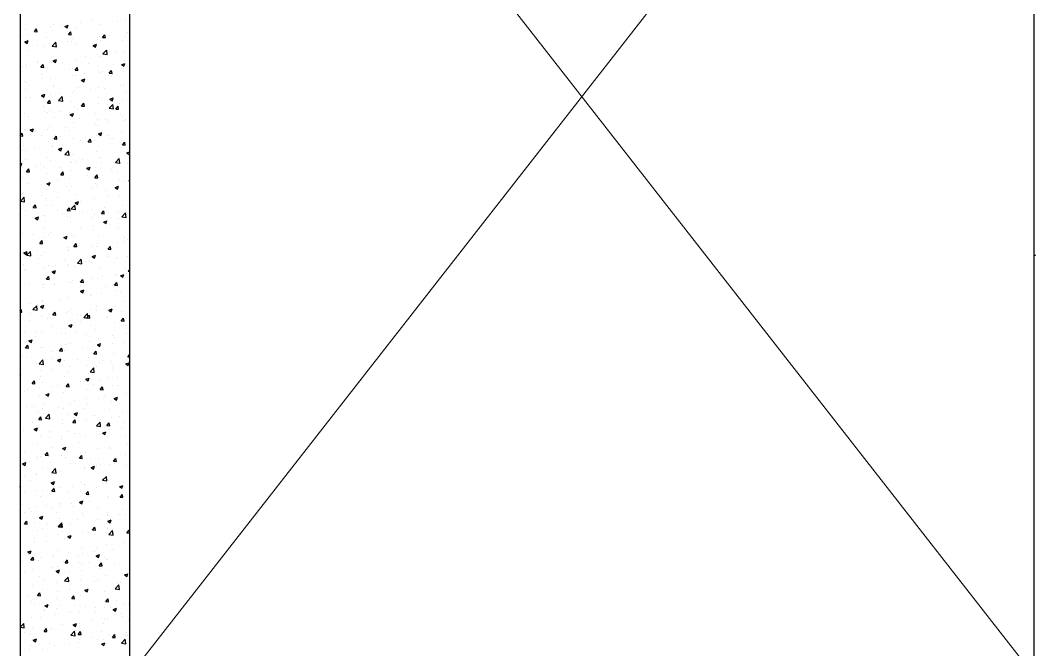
# Model space of a CAD drawing. Header units: millimetres. Extents: x 331487 to 517269, y 198509 to 399936.
# Drawn here: x 393590 to 395720, y 384942 to 386264 of the extents above; entities that cross this region are included whole.
import ezdxf

# ---------------------------------------------------------------- set-up
doc = ezdxf.new("R2010")
doc.units = ezdxf.units.MM
doc.header["$MEASUREMENT"] = 0
doc.layers.add('BEAM', color=1, linetype='Continuous', lineweight=5)
doc.layers.add('COLUMN', color=6, linetype='Continuous')

msp = doc.modelspace()

# ---------------------------------------------------------------- linework, layer by layer
at = {"layer": 'BEAM', "ltscale": 250}
for p, q in [((393820.1, 384889), (395720.1, 387319)), ((393820.1, 387319), (395720.1, 384889))]:
    msp.add_line(p, q, dxfattribs=at)
at = {"layer": 'COLUMN'}
for p, q in [((393590.1, 387549), (393590.1, 384659)), ((393820.1, 384659), (393820.1, 387319)), ((395720.1, 387319), (395720.1, 384659))]:
    msp.add_line(p, q, dxfattribs=at)
at = {"layer": 'COLUMN', "color": 2, "linetype": 'Continuous'}
for p, q in [((393659.3, 386254.4), (393659.3, 386254.4)), ((393678.6, 386254.2), (393678.6, 386254.2)), ((393716.5, 386259.2), (393716.5, 386259.2)), ((393740.2, 386263.8), (393740.2, 386263.8)), ((393759.8, 386255.2), (393759.8, 386255.2)), ((393793.6, 386261.5), (393793.6, 386261.5)), ((393811.7, 386262.7), (393811.7, 386262.7)), ((393590.4, 386242.6), (393590.4, 386242.6)), ((393601, 386244.4), (393601, 386244.4)), ((393606, 386234.3), (393606, 386234.3)), ((393619.7, 386240.7), (393624.5, 386246.5)), ((393619.7, 386240.7), (393625.6, 386240.2)), ((393625.6, 386240.2), (393624.5, 386246.5)), ((393653.5, 386250.9), (393653.5, 386250.9)), ((393657.9, 386241.8), (393657.9, 386241.8)), ((393683.7, 386251.3), (393690.7, 386254)), ((393683.7, 386251.3), (393688.7, 386248)), ((393688.6, 386248), (393690.7, 386254)), ((393691.4, 386234.5), (393696.2, 386240.2)), ((393691.4, 386234.5), (393697.4, 386233.9)), ((393697.4, 386233.9), (393696.2, 386240.2)), ((393709.3, 386248.8), (393709.3, 386248.8)), ((393763.1, 386228.2), (393767.9, 386233.9)), ((393769.1, 386227.7), (393767.9, 386233.9)), ((393814.1, 386239.5), (393814.1, 386239.5)), ((393816.2, 386236.4), (393816.2, 386236.4)), ((393592.5, 386230.9), (393592.5, 386230.9)), ((393599.7, 386219.1), (393606.7, 386221.8)), ((393599.7, 386219.1), (393604.6, 386215.7)), ((393604.6, 386215.7), (393606.7, 386221.8)), ((393645.9, 386228.6), (393645.9, 386228.6)), ((393652.3, 386214.8), (393652.3, 386214.8)), ((393657.2, 386209.9), (393665, 386218)), ((393666.1, 386208.6), (393665, 386218.1)), ((393690.1, 386219.8), (393690.1, 386219.8)), ((393697.5, 386219.4), (393697.5, 386219.4)), ((393699.2, 386226.4), (393699.2, 386226.4)), ((393708.1, 386215.6), (393708.1, 386215.6)), ((393743.4, 386211.1), (393750.4, 386213.8)), ((393748.3, 386207.7), (393750.4, 386213.8)), ((393752.6, 386224.1), (393752.6, 386224.1)), ((393753.3, 386228.1), (393753.3, 386228.1)), ((393755.8, 386229.4), (393755.8, 386229.4)), ((393758.6, 386222), (393758.6, 386222)), ((393763.1, 386228.2), (393769.1, 386227.7)), ((393778.3, 386231.4), (393778.3, 386231.4)), ((393806, 386221.9), (393806, 386221.9)), ((393810.5, 386229.5), (393810.5, 386229.5)), ((393604.8, 386201), (393604.8, 386201)), ((393627.2, 386211.5), (393627.2, 386211.5)), ((393639.2, 386209.4), (393639.2, 386209.4)), ((393656.7, 386208.5), (393656.7, 386208.5)), ((393657.2, 386209.9), (393666.1, 386208.6)), ((393743.4, 386211.1), (393748.3, 386207.7)), ((393752, 386192), (393752, 386192)), ((393763.9, 386193.4), (393771.7, 386201.5)), ((393764, 386193.4), (393772.9, 386192)), ((393772.9, 386192), (393771.8, 386201.5)), ((393789.9, 386196.9), (393789.9, 386196.9)), ((393809.3, 386196.2), (393809.3, 386196.2)), ((393600.9, 386172.1), (393600.9, 386172.1)), ((393626, 386175.4), (393626, 386175.4)), ((393626.4, 386177.5), (393626.4, 386177.5)), ((393633.5, 386165.5), (393638.4, 386171.3)), ((393639.5, 386165), (393638.4, 386171.3)), ((393655.5, 386175.2), (393655.5, 386175.2)), ((393659.3, 386178.8), (393666.3, 386181.5)), ((393659.3, 386178.8), (393664.3, 386175.5)), ((393663.8, 386180.3), (393663.8, 386180.3)), ((393664.3, 386175.5), (393666.3, 386181.5)), ((393679.8, 386175.3), (393679.8, 386175.3)), ((393706.8, 386182.3), (393706.8, 386182.3)), ((393727, 386188.7), (393727, 386188.7)), ((393733.2, 386173), (393733.2, 386173)), ((393751.7, 386169.8), (393751.7, 386169.8)), ((393757.3, 386188.7), (393757.3, 386188.7)), ((393786.5, 386170.8), (393786.5, 386170.8)), ((393803.1, 386170.8), (393810.1, 386173.5)), ((393803.1, 386170.8), (393808, 386167.5)), ((393808, 386167.5), (393810.1, 386173.5)), ((393810, 386179.8), (393810, 386179.8)), ((393594.1, 386166.4), (393594.1, 386166.4)), ((393603.6, 386167.7), (393603.6, 386167.7)), ((393633.5, 386165.5), (393639.5, 386165)), ((393635, 386149.8), (393635, 386149.8)), ((393647.5, 386164.1), (393647.5, 386164.1)), ((393693.4, 386159.8), (393693.4, 386159.8)), ((393700.7, 386149.2), (393700.7, 386149.2)), ((393700.9, 386161.9), (393700.9, 386161.9)), ((393705.3, 386159.2), (393710.1, 386165)), ((393705.3, 386159.2), (393711.2, 386158.7)), ((393705.6, 386149), (393705.6, 386149)), ((393711.2, 386158.7), (393710.1, 386165)), ((393725.7, 386152.5), (393725.7, 386152.5)), ((393754.2, 386159.6), (393754.2, 386159.6)), ((393756.1, 386155.4), (393756.1, 386155.4)), ((393763.6, 386157.5), (393763.6, 386157.5)), ((393775.6, 386147.8), (393775.6, 386147.8)), ((393777, 386153), (393781.8, 386158.7)), ((393777, 386153), (393783, 386152.5)), ((393783, 386152.4), (393781.8, 386158.7)), ((393807.6, 386157.3), (393807.6, 386157.3)), ((393808.1, 386162.9), (393808.1, 386162.9)), ((393599.7, 386135.9), (393599.7, 386135.9)), ((393602.3, 386134.4), (393602.3, 386134.4)), ((393606.5, 386126.7), (393606.5, 386126.7)), ((393637.5, 386140.9), (393637.5, 386140.9)), ((393654.3, 386141.9), (393654.3, 386141.9)), ((393659, 386127.8), (393659, 386127.8)), ((393717.3, 386137.8), (393717.3, 386137.8)), ((393719, 386138.6), (393726, 386141.3)), ((393719, 386138.6), (393724, 386135.2)), ((393724, 386135.2), (393726, 386141.3)), ((393806.9, 386129.6), (393806.9, 386129.6)), ((393600.7, 386117.8), (393600.7, 386117.8)), ((393635, 386106.3), (393642, 386109)), ((393635, 386106.3), (393640, 386103)), ((393640, 386103), (393642, 386109)), ((393653.1, 386108.6), (393653.1, 386108.6)), ((393659.9, 386124.5), (393659.9, 386124.5)), ((393674.4, 386109.8), (393674.4, 386109.8)), ((393699.4, 386113.1), (393699.4, 386113.1)), ((393704.4, 386115.7), (393704.4, 386115.7)), ((393713.3, 386122.2), (393713.3, 386122.2)), ((393737.3, 386118.1), (393737.3, 386118.1)), ((393754.9, 386122.1), (393754.9, 386122.1)), ((393766.6, 386119.9), (393766.6, 386119.9)), ((393800.4, 386126.4), (393800.4, 386126.4)), ((393813.8, 386112.8), (393813.8, 386112.8)), ((393820, 386117.7), (393820, 386117.7)), ((393601.1, 386101.2), (393601.1, 386101.2)), ((393611.2, 386101.5), (393611.2, 386101.5)), ((393647.4, 386090.3), (393652.2, 386096.1)), ((393647.4, 386090.3), (393653.4, 386089.8)), ((393653.4, 386089.8), (393652.2, 386096)), ((393670.5, 386096), (393678.3, 386104.1)), ((393670.5, 386096), (393679.4, 386094.6)), ((393679.4, 386094.6), (393678.3, 386104.1)), ((393697.2, 386092.8), (393697.2, 386092.8)), ((393719.1, 386084), (393724, 386089.8)), ((393719.1, 386084), (393725.1, 386083.5)), ((393725.1, 386083.5), (393724, 386089.8)), ((393753.7, 386088.8), (393753.7, 386088.8)), ((393755.5, 386102.8), (393755.5, 386102.8)), ((393774.1, 386086.9), (393774.1, 386086.9)), ((393777.2, 386079.4), (393785, 386087.5)), ((393778.7, 386098.3), (393785.7, 386101)), ((393778.7, 386098.3), (393783.7, 386094.9)), ((393783.7, 386094.9), (393785.7, 386101)), ((393786.1, 386078), (393785, 386087.5)), ((393799.2, 386090.2), (393799.2, 386090.2)), ((393805.6, 386096.3), (393805.6, 386096.3)), ((393599.9, 386067.9), (393599.9, 386067.9)), ((393638.9, 386082.8), (393638.9, 386082.8)), ((393640.4, 386073.4), (393640.4, 386073.4)), ((393648.1, 386070.3), (393648.1, 386070.3)), ((393651.8, 386075.4), (393651.8, 386075.4)), ((393673.1, 386073.6), (393673.1, 386073.6)), ((393693.8, 386071.1), (393693.8, 386071.1)), ((393694.7, 386066), (393701.7, 386068.7)), ((393694.7, 386066), (393699.7, 386062.7)), ((393699.7, 386062.7), (393701.7, 386068.7)), ((393703.2, 386082.4), (393703.2, 386082.4)), ((393711, 386078.6), (393711, 386078.6)), ((393747.2, 386068.9), (393747.2, 386068.9)), ((393777.2, 386079.4), (393786.1, 386078)), ((393790.9, 386077.8), (393795.7, 386083.5)), ((393790.9, 386077.8), (393796.8, 386077.2)), ((393796.8, 386077.2), (393795.7, 386083.5)), ((393800.6, 386066.6), (393800.6, 386066.6)), ((393804.4, 386063), (393804.4, 386063)), ((393608.1, 386062.2), (393608.1, 386062.2)), ((393650.6, 386042.1), (393650.6, 386042.1)), ((393661.5, 386059.9), (393661.5, 386059.9)), ((393702, 386049.1), (393702, 386049.1)), ((393714.9, 386057.7), (393714.9, 386057.7)), ((393747.8, 386047.5), (393747.8, 386047.5)), ((393751.4, 386043.1), (393751.4, 386043.1)), ((393752.5, 386055.5), (393752.5, 386055.5)), ((393768.3, 386055.4), (393768.3, 386055.4)), ((393772.9, 386050.8), (393772.9, 386050.8)), ((393809.7, 386053.2), (393809.7, 386053.2)), ((393810.7, 386055.8), (393810.7, 386055.8)), ((393590.1, 386022), (393594.4, 386027.1)), ((393590.1, 386021.3), (393595.5, 386020.8)), ((393595.5, 386020.8), (393594.4, 386027.1)), ((393598.7, 386034.6), (393598.7, 386034.6)), ((393610.7, 386033.8), (393617.7, 386036.5)), ((393610.7, 386033.8), (393615.7, 386030.4)), ((393615.7, 386030.4), (393617.7, 386036.5)), ((393620.5, 386022.5), (393620.5, 386022.5)), ((393621.8, 386030.9), (393621.8, 386030.9)), ((393634.7, 386023.1), (393634.7, 386023.1)), ((393646.8, 386034.2), (393646.8, 386034.2)), ((393661.3, 386015.1), (393666.1, 386020.8)), ((393667.3, 386014.6), (393666.1, 386020.8)), ((393673.9, 386020.3), (393673.9, 386020.3)), ((393684.7, 386039.2), (393684.7, 386039.2)), ((393693.1, 386033.1), (393693.1, 386033.1)), ((393751.3, 386022.2), (393751.3, 386022.2)), ((393754.4, 386025.8), (393761.4, 386028.5)), ((393754.4, 386025.8), (393759.4, 386022.4)), ((393759.4, 386022.4), (393761.4, 386028.5)), ((393775.3, 386021.2), (393775.3, 386021.2)), ((393803.2, 386029.7), (393803.2, 386029.7)), ((393597.5, 386001.3), (393597.5, 386001.3)), ((393649.4, 386008.8), (393649.4, 386008.8)), ((393658.4, 385999.7), (393658.4, 385999.7)), ((393658.7, 386001.2), (393658.7, 386001.2)), ((393661.3, 386015.1), (393667.3, 386014.6)), ((393700.8, 386015.8), (393700.8, 386015.8)), ((393717, 386011.2), (393717, 386011.2)), ((393721.5, 386008), (393721.5, 386008)), ((393727.3, 386018), (393727.3, 386018)), ((393733, 386008.8), (393737.8, 386014.6)), ((393733, 386008.8), (393739, 386008.3)), ((393739, 386008.3), (393737.8, 386014.6)), ((393746.6, 386011.3), (393746.6, 386011.3)), ((393780.7, 386015.8), (393780.7, 386015.8)), ((393784.4, 386016.3), (393784.4, 386016.3)), ((393804.7, 386002.5), (393809.6, 386008.3)), ((393804.7, 386002.5), (393810.7, 386002)), ((393810.7, 386002), (393809.6, 386008.3)), ((393595.5, 385991.5), (393595.5, 385991.5)), ((393600.4, 385991.2), (393600.4, 385991.2)), ((393620.5, 385994.7), (393620.5, 385994.7)), ((393670.4, 385993.5), (393677.4, 385996.2)), ((393670.4, 385993.5), (393675.3, 385990.2)), ((393675.3, 385990.2), (393677.4, 385996.2)), ((393683.7, 385982), (393691.5, 385990.1)), ((393683.8, 385982), (393692.6, 385980.6)), ((393692.6, 385980.6), (393691.5, 385990.1)), ((393699.5, 385982.5), (393699.5, 385982.5)), ((393750.1, 385988.9), (393750.1, 385988.9)), ((393802, 385996.4), (393802, 385996.4)), ((393813.5, 385986.2), (393813.5, 385986.2)), ((393814.1, 385985.5), (393820.1, 385987.8)), ((393814.1, 385985.5), (393819.1, 385982.2)), ((393819.1, 385982.2), (393820.1, 385985.4)), ((393590.1, 385962.7), (393593.4, 385964)), ((393590.1, 385958.7), (393591.3, 385957.9)), ((393591.3, 385957.9), (393593.3, 385964)), ((393596.3, 385968), (393596.3, 385968)), ((393601, 385971.4), (393601, 385971.4)), ((393622.1, 385958), (393622.1, 385958)), ((393632.1, 385960.3), (393632.1, 385960.3)), ((393638.6, 385956.2), (393638.6, 385956.2)), ((393648.2, 385975.5), (393648.2, 385975.5)), ((393654.4, 385969.2), (393654.4, 385969.2)), ((393695.2, 385968.6), (393695.2, 385968.6)), ((393696.9, 385966.2), (393696.9, 385966.2)), ((393707.8, 385966.9), (393707.8, 385966.9)), ((393720.2, 385971.9), (393720.2, 385971.9)), ((393755.2, 385976.2), (393755.2, 385976.2)), ((393758.1, 385976.9), (393758.1, 385976.9)), ((393761.2, 385964.7), (393761.2, 385964.7)), ((393790.5, 385965.4), (393798.3, 385973.6)), ((393790.5, 385965.5), (393799.4, 385964.1)), ((393799.4, 385964.1), (393798.3, 385973.6)), ((393800.8, 385963.1), (393800.8, 385963.1)), ((393814.6, 385962.4), (393814.6, 385962.4)), ((393594.2, 385955.3), (393594.2, 385955.3)), ((393595, 385934.7), (393595, 385934.7)), ((393603.4, 385946.1), (393608.3, 385951.9)), ((393603.4, 385946.1), (393609.4, 385945.6)), ((393609.4, 385945.6), (393608.3, 385951.9)), ((393647, 385942.2), (393647, 385942.2)), ((393675.2, 385939.9), (393680, 385945.6)), ((393675.2, 385939.9), (393681.1, 385939.3)), ((393675.5, 385955.7), (393675.5, 385955.7)), ((393681.1, 385939.3), (393680, 385945.6)), ((393698.3, 385949.2), (393698.3, 385949.2)), ((393728.9, 385953.5), (393728.9, 385953.5)), ((393730.1, 385953.3), (393737.1, 385956)), ((393730.1, 385953.3), (393735, 385949.9)), ((393731.8, 385937.4), (393731.8, 385937.4)), ((393735, 385949.9), (393737.1, 385956)), ((393746.9, 385933.6), (393751.7, 385939.3)), ((393748.8, 385955.6), (393748.8, 385955.6)), ((393752.9, 385933.1), (393751.7, 385939.3)), ((393782.3, 385951.2), (393782.3, 385951.2)), ((393795, 385945.8), (393795, 385945.8)), ((393820, 385949.1), (393820, 385949.1)), ((393605.8, 385920.9), (393605.8, 385920.9)), ((393634.5, 385918.3), (393634.5, 385918.3)), ((393646, 385921), (393653, 385923.7)), ((393646, 385921), (393651, 385917.7)), ((393651, 385917.7), (393653, 385923.7)), ((393668.9, 385929.2), (393668.9, 385929.2)), ((393687.9, 385916.1), (393687.9, 385916.1)), ((393693.9, 385932.5), (393693.9, 385932.5)), ((393697.1, 385916), (393697.1, 385916)), ((393741.3, 385913.8), (393741.3, 385913.8)), ((393746.9, 385933.6), (393752.9, 385933.1)), ((393747.6, 385922.4), (393747.6, 385922.4)), ((393751.1, 385916.5), (393751.1, 385916.5)), ((393789.8, 385913), (393796.8, 385915.7)), ((393794.7, 385909.7), (393796.8, 385915.7)), ((393799.6, 385929.9), (393799.6, 385929.9)), ((393809.4, 385926.5), (393809.4, 385926.5)), ((393818.6, 385927.3), (393820.1, 385929.1)), ((393818.6, 385927.3), (393820.1, 385927.2)), ((393590.3, 385884.6), (393598.1, 385892.7)), ((393593.8, 385901.4), (393593.8, 385901.4)), ((393599.2, 385883.2), (393598.1, 385892.7)), ((393634.4, 385896.5), (393634.4, 385896.5)), ((393645.8, 385908.9), (393645.8, 385908.9)), ((393667.6, 385893), (393667.6, 385893)), ((393692.8, 385906.5), (393692.8, 385906.5)), ((393705.5, 385898), (393705.5, 385898)), ((393768.7, 385906.3), (393768.7, 385906.3)), ((393775, 385894.6), (393775, 385894.6)), ((393789.8, 385913), (393794.7, 385909.7)), ((393793.7, 385909.6), (393793.7, 385909.6)), ((393794.7, 385911.6), (393794.7, 385911.6)), ((393798.3, 385896.6), (393798.3, 385896.6)), ((393590.3, 385884.6), (393599.2, 385883.2)), ((393617.3, 385870.9), (393622.1, 385876.7)), ((393617.3, 385870.9), (393623.3, 385870.4)), ((393623.3, 385870.4), (393622.1, 385876.7)), ((393642.6, 385889.7), (393642.6, 385889.7)), ((393644.6, 385875.6), (393644.6, 385875.6)), ((393658.4, 385874.5), (393658.4, 385874.5)), ((393695.9, 385882.7), (393695.9, 385882.7)), ((393697, 385868), (393704.8, 385876.1)), ((393705.9, 385866.7), (393704.8, 385876.2)), ((393705.7, 385880.8), (393712.7, 385883.4)), ((393705.7, 385880.8), (393710.7, 385877.4)), ((393710.7, 385877.4), (393712.7, 385883.4)), ((393716.7, 385884.6), (393716.7, 385884.6)), ((393746.4, 385889.1), (393746.4, 385889.1)), ((393805.3, 385875.2), (393805.3, 385875.2)), ((393592.6, 385868.1), (393592.6, 385868.1)), ((393600.1, 385864.5), (393600.1, 385864.5)), ((393615.1, 385867.2), (393615.1, 385867.2)), ((393616.3, 385850.3), (393616.3, 385850.3)), ((393621.7, 385848.5), (393628.7, 385851.2)), ((393626.7, 385845.1), (393628.7, 385851.2)), ((393636.1, 385853.8), (393636.1, 385853.8)), ((393641.3, 385853.6), (393641.3, 385853.6)), ((393668.4, 385865), (393668.4, 385865)), ((393679.2, 385858.6), (393679.2, 385858.6)), ((393689, 385864.6), (393693.9, 385870.4)), ((393689, 385864.6), (393695, 385864.1)), ((393689.5, 385851.6), (393689.5, 385851.6)), ((393695, 385864.1), (393693.9, 385870.4)), ((393697, 385868), (393705.9, 385866.7)), ((393721.8, 385862.7), (393721.8, 385862.7)), ((393742.4, 385866.9), (393742.4, 385866.9)), ((393745.2, 385855.8), (393745.2, 385855.8)), ((393754.9, 385849.6), (393754.9, 385849.6)), ((393760.8, 385858.4), (393765.6, 385864.1)), ((393760.8, 385858.4), (393766.7, 385857.9)), ((393766.7, 385857.8), (393765.6, 385864.1)), ((393767.4, 385870.2), (393767.4, 385870.2)), ((393775.2, 385860.5), (393775.2, 385860.5)), ((393797.1, 385863.3), (393797.1, 385863.3)), ((393803.7, 385851.5), (393811.5, 385859.6)), ((393803.7, 385851.5), (393812.6, 385850.1)), ((393812.6, 385850.1), (393811.5, 385859.6)), ((393813.2, 385859.6), (393813.2, 385859.6)), ((393591.4, 385834.8), (393591.4, 385834.8)), ((393621.7, 385848.5), (393626.7, 385845.1)), ((393638.3, 385829.5), (393638.3, 385829.5)), ((393643.3, 385842.3), (393643.3, 385842.3)), ((393694.7, 385849.4), (393694.7, 385849.4)), ((393696.6, 385839.5), (393696.6, 385839.5)), ((393741.1, 385830.7), (393741.1, 385830.7)), ((393742.9, 385849.3), (393742.9, 385849.3)), ((393765.4, 385840.5), (393772.4, 385843.2)), ((393765.4, 385840.5), (393770.4, 385837.1)), ((393770.4, 385837.1), (393772.4, 385843.2)), ((393779, 385835.7), (393779, 385835.7)), ((393795.9, 385830), (393795.9, 385830)), ((393796.3, 385847), (393796.3, 385847)), ((393595.2, 385816.4), (393595.2, 385816.4)), ((393615, 385814.1), (393615, 385814.1)), ((393642.1, 385809), (393642.1, 385809)), ((393648.5, 385814.2), (393648.5, 385814.2)), ((393652.9, 385819.1), (393652.9, 385819.1)), ((393681.4, 385808.2), (393688.4, 385810.9)), ((393681.4, 385808.2), (393686.4, 385804.9)), ((393686.4, 385804.9), (393688.4, 385810.9)), ((393693.5, 385816.1), (393693.5, 385816.1)), ((393701.9, 385811.9), (393701.9, 385811.9)), ((393716, 385827.4), (393716, 385827.4)), ((393744, 385822.5), (393744, 385822.5)), ((393755.3, 385809.6), (393755.3, 385809.6)), ((393808.7, 385807.4), (393808.7, 385807.4)), ((393590.2, 385801.5), (393590.2, 385801.5)), ((393631.2, 385795.7), (393636, 385801.4)), ((393631.2, 385795.7), (393637.2, 385795.2)), ((393637.2, 385795.2), (393636, 385801.4)), ((393689.7, 385788), (393689.7, 385788)), ((393702.9, 385789.4), (393707.7, 385795.2)), ((393702.9, 385789.4), (393708.9, 385788.9)), ((393708.9, 385788.9), (393707.7, 385795.2)), ((393714.8, 385791.3), (393714.8, 385791.3)), ((393742.8, 385789.2), (393742.8, 385789.2)), ((393750.8, 385789.9), (393750.8, 385789.9)), ((393752.6, 385796.3), (393752.6, 385796.3)), ((393774.6, 385783.2), (393779.5, 385788.9)), ((393780.6, 385782.6), (393779.5, 385788.9)), ((393794.7, 385796.7), (393794.7, 385796.7)), ((393809.1, 385799.9), (393809.1, 385799.9)), ((393815.8, 385804.6), (393815.8, 385804.6)), ((393597.4, 385776), (393604.4, 385778.7)), ((393597.4, 385776), (393602.4, 385772.6)), ((393602.3, 385772.6), (393604.4, 385778.7)), ((393603.5, 385770.6), (393611.3, 385778.7)), ((393603.5, 385770.6), (393612.4, 385769.3)), ((393612.4, 385769.3), (393611.3, 385778.7)), ((393626.6, 385779.7), (393626.6, 385779.7)), ((393634.2, 385769.9), (393634.2, 385769.9)), ((393640.9, 385775.8), (393640.9, 385775.8)), ((393692.2, 385782.8), (393692.2, 385782.8)), ((393692.5, 385779.9), (393692.5, 385779.9)), ((393741.1, 385768), (393748.1, 385770.7)), ((393741.1, 385768), (393746.1, 385764.6)), ((393746.1, 385764.6), (393748.1, 385770.7)), ((393774.6, 385783.2), (393780.6, 385782.6)), ((393774.7, 385767.9), (393774.7, 385767.9)), ((393789.5, 385765.2), (393789.5, 385765.2)), ((393814.5, 385768.4), (393814.5, 385768.4)), ((395720.1, 385769.6), (395724.7, 385771.3)), ((393596.8, 385751.9), (393596.8, 385751.9)), ((393629.1, 385763.1), (393629.1, 385763.1)), ((393650.1, 385749.6), (393650.1, 385749.6)), ((393658.1, 385747.9), (393658.1, 385747.9)), ((393663.4, 385748.6), (393663.4, 385748.6)), ((393682.4, 385760.8), (393682.4, 385760.8)), ((393688.5, 385751.9), (393688.5, 385751.9)), ((393691, 385749.5), (393691, 385749.5)), ((393703.5, 385747.4), (393703.5, 385747.4)), ((393710.3, 385754.1), (393718, 385762.2)), ((393710.3, 385754.1), (393719.2, 385752.7)), ((393716.4, 385757.9), (393716.4, 385757.9)), ((393719.2, 385752.7), (393718.1, 385762.2)), ((393726.3, 385756.8), (393726.3, 385756.8)), ((393735.8, 385758.5), (393735.8, 385758.5)), ((393741.5, 385755.9), (393741.5, 385755.9)), ((393756.9, 385745.1), (393756.9, 385745.1)), ((393789.2, 385756.3), (393789.2, 385756.3)), ((393793.5, 385763.4), (393793.5, 385763.4)), ((393599.8, 385737.9), (393599.8, 385737.9)), ((393600.3, 385740.2), (393600.3, 385740.2)), ((393639.7, 385742.5), (393639.7, 385742.5)), ((393645.1, 385720.5), (393649.9, 385726.2)), ((393651, 385720), (393649.9, 385726.2)), ((393657.1, 385735.7), (393664.1, 385738.4)), ((393657.1, 385735.7), (393662, 385732.4)), ((393662, 385732.4), (393664.1, 385738.4)), ((393740.3, 385722.6), (393740.3, 385722.6)), ((393754.6, 385722.9), (393754.6, 385722.9)), ((393763.2, 385725.7), (393763.2, 385725.7)), ((393788.2, 385729), (393788.2, 385729)), ((393792.3, 385730.1), (393792.3, 385730.1)), ((393800.8, 385727.7), (393807.8, 385730.4)), ((393800.8, 385727.7), (393805.8, 385724.4)), ((393805.8, 385724.4), (393807.8, 385730.4)), ((393810.3, 385742.9), (393810.3, 385742.9)), ((393812.9, 385732.9), (393812.9, 385732.9)), ((393817, 385737.5), (393820.1, 385740.8)), ((393817, 385737.5), (393820.1, 385737)), ((393609.2, 385712.2), (393609.2, 385712.2)), ((393637.1, 385709.1), (393637.1, 385709.1)), ((393638, 385702.9), (393638, 385702.9)), ((393638.5, 385709.2), (393638.5, 385709.2)), ((393645.1, 385720.5), (393651, 385720)), ((393662.2, 385712.4), (393662.2, 385712.4)), ((393662.6, 385710), (393662.6, 385710)), ((393689.8, 385716.2), (393689.8, 385716.2)), ((393696.3, 385712.9), (393696.3, 385712.9)), ((393700, 385717.4), (393700, 385717.4)), ((393715.9, 385707.7), (393715.9, 385707.7)), ((393716.8, 385714.2), (393721.6, 385720)), ((393716.8, 385714.2), (393722.8, 385713.7)), ((393722.8, 385713.7), (393721.6, 385719.9)), ((393769.3, 385705.5), (393769.3, 385705.5)), ((393788.5, 385707.9), (393793.3, 385713.7)), ((393788.5, 385707.9), (393794.5, 385707.4)), ((393794.5, 385707.4), (393793.3, 385713.7)), ((393688.6, 385682.9), (393688.6, 385682.9)), ((393716.8, 385695.5), (393723.8, 385698.2)), ((393716.8, 385695.5), (393721.7, 385692.1)), ((393721.7, 385692.1), (393723.8, 385698.2)), ((393736.9, 385686.3), (393736.9, 385686.3)), ((393739.1, 385689.3), (393739.1, 385689.3)), ((393761.9, 385689.6), (393761.9, 385689.6)), ((393791, 385696.8), (393791, 385696.8)), ((393799.8, 385694.6), (393799.8, 385694.6)), ((393610.8, 385669.7), (393610.8, 385669.7)), ((393616.8, 385656.7), (393624.6, 385664.8)), ((393625.7, 385655.3), (393624.6, 385664.8)), ((393632.7, 385663.2), (393639.7, 385665.9)), ((393632.7, 385663.2), (393637.7, 385659.9)), ((393635.9, 385673), (393635.9, 385673)), ((393637.3, 385675.9), (393637.3, 385675.9)), ((393637.7, 385659.9), (393639.7, 385665.9)), ((393643.1, 385658.9), (393643.1, 385658.9)), ((393673.7, 385678), (393673.7, 385678)), ((393750.5, 385663.3), (393750.5, 385663.3)), ((393776.4, 385655.2), (393783.5, 385657.9)), ((393781.4, 385651.8), (393783.4, 385657.9)), ((393789.8, 385663.5), (393789.8, 385663.5)), ((393808.8, 385673.3), (393808.8, 385673.3)), ((393590.1, 385655), (393592, 385657.3)), ((393590.1, 385651.3), (393593.2, 385651)), ((393593.2, 385651), (393592, 385657.3)), ((393610.8, 385647.7), (393610.8, 385647.7)), ((393616.8, 385656.7), (393625.7, 385655.3)), ((393633.9, 385643.2), (393633.9, 385643.2)), ((393636, 385642.6), (393636, 385642.6)), ((393647.4, 385638.5), (393647.4, 385638.5)), ((393658.9, 385645.3), (393663.8, 385651)), ((393658.9, 385645.3), (393664.9, 385644.7)), ((393664.9, 385644.7), (393663.8, 385651)), ((393664.2, 385645.4), (393664.2, 385645.4)), ((393687.4, 385649.6), (393687.4, 385649.6)), ((393692.2, 385653.2), (393692.2, 385653.2)), ((393696.5, 385656.6), (393696.5, 385656.6)), ((393710.6, 385646.8), (393710.6, 385646.8)), ((393717.5, 385643.2), (393717.5, 385643.2)), ((393723.5, 385640.1), (393731.3, 385648.2)), ((393723.5, 385640.1), (393732.4, 385638.7)), ((393730.7, 385639), (393735.5, 385644.7)), ((393730.7, 385639), (393736.6, 385638.5)), ((393732.4, 385638.7), (393731.3, 385648.2)), ((393736.6, 385638.5), (393735.5, 385644.7)), ((393735.6, 385650.1), (393735.6, 385650.1)), ((393737.9, 385656), (393737.9, 385656)), ((393749.8, 385654.4), (393749.8, 385654.4)), ((393770.9, 385640.9), (393770.9, 385640.9)), ((393773.5, 385655.1), (393773.5, 385655.1)), ((393774.5, 385641.3), (393774.5, 385641.3)), ((393776.4, 385655.2), (393781.4, 385651.8)), ((393802.4, 385632.7), (393807.2, 385638.5)), ((393803.2, 385652.1), (393803.2, 385652.1)), ((393808.4, 385632.2), (393807.2, 385638.5)), ((393609.5, 385633.5), (393609.5, 385633.5)), ((393657.8, 385621.3), (393657.8, 385621.3)), ((393686.2, 385616.3), (393686.2, 385616.3)), ((393692.4, 385623), (393699.4, 385625.6)), ((393692.4, 385623), (393697.4, 385619.6)), ((393697.4, 385619.6), (393699.4, 385625.6)), ((393716.1, 385631.3), (393716.1, 385631.3)), ((393736.7, 385622.8), (393736.7, 385622.8)), ((393747.2, 385615.7), (393747.2, 385615.7)), ((393788.6, 385630.2), (393788.6, 385630.2)), ((393802.4, 385632.7), (393808.4, 385632.2)), ((393810.3, 385624), (393810.3, 385624)), ((393599.5, 385611.3), (393599.5, 385611.3)), ((393621.1, 385599.1), (393621.1, 385599.1)), ((393623.2, 385608), (393623.2, 385608)), ((393634.8, 385609.3), (393634.8, 385609.3)), ((393676.6, 385605.8), (393676.6, 385605.8)), ((393684.3, 385607.4), (393684.3, 385607.4)), ((393709.3, 385610.7), (393709.3, 385610.7)), ((393729.9, 385603.5), (393729.9, 385603.5)), ((393754.3, 385596.3), (393754.3, 385596.3)), ((393783.3, 385601.3), (393783.3, 385601.3)), ((393787.4, 385597), (393787.4, 385597)), ((393812.6, 385606.3), (393812.6, 385606.3)), ((393601.1, 385576.3), (393605.9, 385582.1)), ((393601.1, 385576.3), (393607.1, 385575.8)), ((393607.1, 385575.8), (393605.9, 385582.1)), ((393608.4, 385590.7), (393615.4, 385593.4)), ((393608.4, 385590.7), (393613.4, 385587.3)), ((393613.4, 385587.3), (393615.4, 385593.4)), ((393633.6, 385576), (393633.6, 385576)), ((393637.7, 385576.3), (393637.7, 385576.3)), ((393672.8, 385570), (393677.6, 385575.8)), ((393678.8, 385569.5), (393677.6, 385575.8)), ((393685, 385583.1), (393685, 385583.1)), ((393696, 385586.3), (393696, 385586.3)), ((393720.9, 385576.2), (393720.9, 385576.2)), ((393735.5, 385589.5), (393735.5, 385589.5)), ((393752.1, 385582.7), (393759.1, 385585.4)), ((393752.1, 385582.7), (393757.1, 385579.3)), ((393757.1, 385579.3), (393759.1, 385585.4)), ((393784, 385584.5), (393784, 385584.5)), ((393809.1, 385587.8), (393809.1, 385587.8)), ((393594.8, 385559.6), (393594.8, 385559.6)), ((393603.7, 385556.9), (393603.7, 385556.9)), ((393657.1, 385554.7), (393657.1, 385554.7)), ((393658, 385567.9), (393658, 385567.9)), ((393668.1, 385550.4), (393675.1, 385553.1)), ((393672.8, 385570), (393678.8, 385569.5)), ((393673.1, 385547.1), (393675.1, 385553.1)), ((393683, 385571.2), (393683, 385571.2)), ((393710.5, 385552.4), (393710.5, 385552.4)), ((393734.2, 385556.2), (393734.2, 385556.2)), ((393744.5, 385563.8), (393749.4, 385569.5)), ((393744.5, 385563.8), (393750.5, 385563.2)), ((393750.5, 385563.2), (393749.4, 385569.5)), ((393786.2, 385563.7), (393786.2, 385563.7)), ((393816.3, 385557.5), (393820.1, 385562.1)), ((393816.3, 385557.5), (393820.1, 385557.2)), ((393624.8, 385543.5), (393624.8, 385543.5)), ((393630, 385542.7), (393637.8, 385550.8)), ((393630.1, 385542.7), (393639, 385541.3)), ((393632.4, 385542.7), (393632.4, 385542.7)), ((393639, 385541.3), (393637.9, 385550.8)), ((393656.7, 385531.8), (393656.7, 385531.8)), ((393668.1, 385550.4), (393673.1, 385547.1)), ((393678.2, 385541.3), (393678.2, 385541.3)), ((393683.7, 385549.8), (393683.7, 385549.8)), ((393694.6, 385536.8), (393694.6, 385536.8)), ((393731.6, 385539), (393731.6, 385539)), ((393736.8, 385526.1), (393744.6, 385534.3)), ((393745.7, 385524.8), (393744.6, 385534.3)), ((393750.2, 385536.6), (393750.2, 385536.6)), ((393757.7, 385545.1), (393757.7, 385545.1)), ((393763.9, 385550.2), (393763.9, 385550.2)), ((393782.8, 385548.4), (393782.8, 385548.4)), ((393784.9, 385536.7), (393784.9, 385536.7)), ((393785, 385530.4), (393785, 385530.4)), ((393808.5, 385546.6), (393808.5, 385546.6)), ((393811.8, 385542.4), (393818.8, 385545.1)), ((393811.8, 385542.4), (393816.8, 385539.1)), ((393816.8, 385539.1), (393818.8, 385545.1)), ((393817.2, 385547.9), (393817.2, 385547.9)), ((393590.1, 385520.5), (393591.1, 385520.9)), ((393590.1, 385518.1), (393591.1, 385520.9)), ((393631.2, 385509.4), (393631.2, 385509.4)), ((393631.7, 385528.5), (393631.7, 385528.5)), ((393633.6, 385516.6), (393633.6, 385516.6)), ((393682.5, 385516.5), (393682.5, 385516.5)), ((393691.9, 385526.6), (393691.9, 385526.6)), ((393727.8, 385510.2), (393734.8, 385512.9)), ((393727.8, 385510.2), (393732.8, 385506.8)), ((393732.8, 385506.8), (393734.8, 385512.9)), ((393733, 385522.9), (393733, 385522.9)), ((393736.8, 385526.2), (393745.7, 385524.8)), ((393756.4, 385509), (393756.4, 385509)), ((393774.2, 385514.7), (393774.2, 385514.7)), ((393794.3, 385513.9), (393794.3, 385513.9)), ((393605.3, 385489.1), (393605.3, 385489.1)), ((393615, 385501.1), (393619.8, 385506.8)), ((393615, 385501.1), (393620.9, 385500.6)), ((393620.9, 385500.6), (393619.8, 385506.8)), ((393630.4, 385492.4), (393630.4, 385492.4)), ((393637.2, 385503.9), (393637.2, 385503.9)), ((393657.5, 385494.7), (393657.5, 385494.7)), ((393668.3, 385497.3), (393668.3, 385497.3)), ((393686.7, 385494.8), (393691.5, 385500.6)), ((393686.7, 385494.8), (393692.7, 385494.3)), ((393690.6, 385501.6), (393690.6, 385501.6)), ((393692.7, 385494.3), (393691.5, 385500.6)), ((393715.8, 385504.7), (393715.8, 385504.7)), ((393731.4, 385505.7), (393731.4, 385505.7)), ((393731.8, 385489.6), (393731.8, 385489.6)), ((393744, 385499.3), (393744, 385499.3)), ((393758.4, 385488.6), (393763.2, 385494.3)), ((393758.4, 385488.6), (393764.4, 385488)), ((393764.4, 385488), (393763.2, 385494.3)), ((393783.8, 385497.1), (393783.8, 385497.1)), ((393797.3, 385497.1), (393797.3, 385497.1)), ((393599.2, 385484.6), (393599.2, 385484.6)), ((393630, 385476.2), (393630, 385476.2)), ((393643.8, 385477.9), (393650.8, 385480.6)), ((393643.8, 385477.9), (393648.7, 385474.6)), ((393648.7, 385474.6), (393650.8, 385480.6)), ((393681.3, 385483.2), (393681.3, 385483.2)), ((393705.1, 385466.2), (393705.1, 385466.2)), ((393730.1, 385469.5), (393730.1, 385469.5)), ((393754, 385469.7), (393754, 385469.7)), ((393768, 385474.5), (393768, 385474.5)), ((393787.5, 385469.9), (393794.5, 385472.6)), ((393787.5, 385469.9), (393792.5, 385466.6)), ((393792.4, 385466.6), (393794.5, 385472.6)), ((393812.4, 385479.7), (393812.4, 385479.7)), ((393604.1, 385452.9), (393604.1, 385452.9)), ((393617.7, 385452.8), (393617.7, 385452.8)), ((393637.4, 385449.6), (393637.4, 385449.6)), ((393641.9, 385457.9), (393641.9, 385457.9)), ((393671.1, 385450.5), (393671.1, 385450.5)), ((393680.1, 385449.9), (393680.1, 385449.9)), ((393695.7, 385459.7), (393695.7, 385459.7)), ((393724.5, 385448.2), (393724.5, 385448.2)), ((393730.6, 385456.3), (393730.6, 385456.3)), ((393777.9, 385446), (393777.9, 385446)), ((393782.5, 385463.8), (393782.5, 385463.8)), ((393628.7, 385442.9), (393628.7, 385442.9)), ((393628.8, 385425.9), (393633.7, 385431.6)), ((393628.8, 385425.9), (393634.8, 385425.4)), ((393634.8, 385425.4), (393633.7, 385431.6)), ((393638.8, 385439.3), (393638.8, 385439.3)), ((393643.3, 385428.7), (393651.1, 385436.8)), ((393643.3, 385428.7), (393652.2, 385427.4)), ((393652.2, 385427.4), (393651.1, 385436.9)), ((393678.8, 385426.8), (393678.8, 385426.8)), ((393692.2, 385437.1), (393692.2, 385437.1)), ((393700.6, 385419.6), (393705.4, 385425.4)), ((393703.5, 385437.7), (393710.5, 385440.3)), ((393703.5, 385437.7), (393708.4, 385434.3)), ((393703.8, 385430.1), (393703.8, 385430.1)), ((393706.5, 385419.1), (393705.4, 385425.3)), ((393708.4, 385434.3), (393710.5, 385440.3)), ((393741.7, 385435.1), (393741.7, 385435.1)), ((393745.6, 385434.8), (393745.6, 385434.8)), ((393781.3, 385430.5), (393781.3, 385430.5)), ((393799, 385432.6), (393799, 385432.6)), ((393804.9, 385443.4), (393804.9, 385443.4)), ((393615.6, 385418.5), (393615.6, 385418.5)), ((393619.4, 385405.4), (393626.4, 385408.1)), ((393619.4, 385405.4), (393624.4, 385402.1)), ((393624.4, 385402), (393626.4, 385408.1)), ((393627.5, 385409.6), (393627.5, 385409.6)), ((393678.9, 385416.6), (393678.9, 385416.6)), ((393700.6, 385419.6), (393706.5, 385419.1)), ((393729.4, 385423), (393729.4, 385423)), ((393749.9, 385410), (393749.9, 385410)), ((393750, 385412.2), (393757.8, 385420.3)), ((393750, 385412.2), (393758.9, 385410.8)), ((393758.9, 385410.8), (393757.8, 385420.3)), ((393772.3, 385413.3), (393777.1, 385419.1)), ((393772.3, 385413.3), (393778.3, 385412.8)), ((393778.3, 385412.8), (393777.1, 385419.1)), ((393778.6, 385403.9), (393778.6, 385403.9)), ((393803.6, 385407.2), (393803.6, 385407.2)), ((393808.2, 385420), (393808.2, 385420)), ((393597.8, 385401.9), (393597.8, 385401.9)), ((393633.3, 385390), (393633.3, 385390)), ((393651.2, 385399.7), (393651.2, 385399.7)), ((393652.5, 385387.3), (393652.5, 385387.3)), ((393677.5, 385390.6), (393677.5, 385390.6)), ((393677.7, 385383.3), (393677.7, 385383.3)), ((393691.6, 385400), (393691.6, 385400)), ((393704.6, 385397.4), (393704.6, 385397.4)), ((393715.4, 385395.6), (393715.4, 385395.6)), ((393728.2, 385389.7), (393728.2, 385389.7)), ((393758, 385395.2), (393758, 385395.2)), ((393763.1, 385397.4), (393770.1, 385400.1)), ((393763.1, 385397.4), (393768.1, 385394)), ((393768.1, 385394), (393770.1, 385400.1)), ((393773.9, 385388), (393773.9, 385388)), ((393780.1, 385397.2), (393780.1, 385397.2)), ((393811.4, 385392.9), (393811.4, 385392.9)), ((393626.3, 385376.3), (393626.3, 385376.3)), ((393657.2, 385368), (393657.2, 385368)), ((393679.1, 385365.1), (393686.1, 385367.8)), ((393679.1, 385365.1), (393684.1, 385361.8)), ((393684.1, 385361.8), (393686.1, 385367.8)), ((393715.5, 385378), (393715.5, 385378)), ((393752.2, 385364.5), (393752.2, 385364.5)), ((393777.3, 385367.8), (393777.3, 385367.8)), ((393778.9, 385363.9), (393778.9, 385363.9)), ((393815.2, 385372.8), (393815.2, 385372.8)), ((393598.9, 385358), (393598.9, 385358)), ((393625.1, 385343), (393625.1, 385343)), ((393626.2, 385347.9), (393626.2, 385347.9)), ((393631.7, 385348.6), (393631.7, 385348.6)), ((393642.7, 385350.7), (393647.5, 385356.4)), ((393642.7, 385350.7), (393648.7, 385350.1)), ((393648.7, 385350.1), (393647.5, 385356.4)), ((393651.2, 385351.2), (393651.2, 385351.2)), ((393676.4, 385350), (393676.4, 385350)), ((393685.1, 385346.3), (393685.1, 385346.3)), ((393689.1, 385356.2), (393689.1, 385356.2)), ((393714.4, 385344.4), (393719.3, 385350.1)), ((393714.4, 385344.4), (393720.4, 385343.9)), ((393720.4, 385343.9), (393719.3, 385350.1)), ((393726.9, 385356.4), (393726.9, 385356.4)), ((393738.5, 385344.1), (393738.5, 385344.1)), ((393753.7, 385343), (393753.7, 385343)), ((393786.2, 385338.1), (393791, 385343.9)), ((393792.1, 385337.6), (393791, 385343.9)), ((393791.9, 385341.8), (393791.9, 385341.8)), ((393812.1, 385353), (393812.1, 385353)), ((393595.1, 385332.9), (393602.1, 385335.6)), ((393595.1, 385332.9), (393600.1, 385329.5)), ((393599.4, 385337.4), (393599.4, 385337.4)), ((393600.1, 385329.5), (393602.1, 385335.6)), ((393637.1, 385323), (393637.1, 385323)), ((393652.8, 385335.1), (393652.8, 385335.1)), ((393656.6, 385314.8), (393664.4, 385322.9)), ((393665.5, 385313.4), (393664.4, 385322.9)), ((393695.4, 385333), (393695.4, 385333)), ((393706.2, 385332.9), (393706.2, 385332.9)), ((393725.7, 385323.1), (393725.7, 385323.1)), ((393725.9, 385325.1), (393725.9, 385325.1)), ((393738.8, 385324.9), (393745.8, 385327.6)), ((393738.8, 385324.9), (393743.8, 385321.5)), ((393743.8, 385321.5), (393745.8, 385327.6)), ((393751, 385328.3), (393751, 385328.3)), ((393759.6, 385330.6), (393759.6, 385330.6)), ((393777.7, 385330.6), (393777.7, 385330.6)), ((393786.2, 385338.1), (393792.1, 385337.6)), ((393788.8, 385333.3), (393788.8, 385333.3)), ((393813, 385328.4), (393813, 385328.4)), ((393599.9, 385308.5), (393599.9, 385308.5)), ((393611.8, 385297.7), (393611.8, 385297.7)), ((393623.9, 385309.7), (393623.9, 385309.7)), ((393624.9, 385311.8), (393624.9, 385311.8)), ((393656.6, 385314.8), (393665.5, 385313.4)), ((393662.8, 385316.7), (393662.8, 385316.7)), ((393675.2, 385316.7), (393675.2, 385316.7)), ((393763.3, 385298.2), (393771.1, 385306.3)), ((393763.3, 385298.2), (393772.2, 385296.8)), ((393772.2, 385296.8), (393771.1, 385306.3)), ((393776.5, 385297.4), (393776.5, 385297.4)), ((393590.8, 385281.2), (393590.1, 385285)), ((393590.1, 385281.3), (393590.8, 385281.2)), ((393622.7, 385276.4), (393622.7, 385276.4)), ((393636.5, 385277.3), (393636.5, 385277.3)), ((393654.8, 385292.6), (393661.8, 385295.3)), ((393654.8, 385292.6), (393659.8, 385289.3)), ((393656.6, 385275.4), (393661.4, 385281.2)), ((393656.6, 385275.4), (393662.6, 385274.9)), ((393659.8, 385289.3), (393661.8, 385295.3)), ((393662.6, 385274.9), (393661.4, 385281.2)), ((393665.2, 385295.5), (393665.2, 385295.5)), ((393674, 385283.5), (393674, 385283.5)), ((393699.6, 385285.6), (393699.6, 385285.6)), ((393718.6, 385293.2), (393718.6, 385293.2)), ((393724.5, 385289.9), (393724.5, 385289.9)), ((393724.7, 385288.9), (393724.7, 385288.9)), ((393728.3, 385269.2), (393733.1, 385274.9)), ((393734.3, 385268.6), (393733.1, 385274.9)), ((393749.6, 385283.4), (393749.6, 385283.4)), ((393762.5, 385293.9), (393762.5, 385293.9)), ((393772, 385291), (393772, 385291)), ((393798.5, 385284.6), (393805.5, 385287.3)), ((393798.5, 385284.6), (393803.5, 385281.3)), ((393803.5, 385281.3), (393805.5, 385287.3)), ((393807.9, 385293.4), (393807.9, 385293.4)), ((393598.6, 385272.3), (393598.6, 385272.3)), ((393633, 385263.4), (393633, 385263.4)), ((393691.3, 385273.4), (393691.3, 385273.4)), ((393714.5, 385252.4), (393721.5, 385255.1)), ((393719.5, 385249), (393721.5, 385255.1)), ((393723.3, 385256.6), (393723.3, 385256.6)), ((393728.3, 385269.2), (393734.3, 385268.6)), ((393736.2, 385254.5), (393736.2, 385254.5)), ((393773.6, 385261.4), (393773.6, 385261.4)), ((393775.2, 385264.1), (393775.2, 385264.1)), ((393799.4, 385262.8), (393799.4, 385262.8)), ((393800, 385262.9), (393804.9, 385268.6)), ((393800, 385262.9), (393806, 385262.4)), ((393806, 385262.4), (393804.9, 385268.6)), ((393592.4, 385246.6), (393592.4, 385246.6)), ((393610.2, 385237.9), (393610.2, 385237.9)), ((393613.5, 385233.2), (393613.5, 385233.2)), ((393621.4, 385243.1), (393621.4, 385243.1)), ((393645.8, 385244.4), (393645.8, 385244.4)), ((393656.9, 385241.4), (393656.9, 385241.4)), ((393672.8, 385250.2), (393672.8, 385250.2)), ((393673.3, 385246.2), (393673.3, 385246.2)), ((393698.4, 385249.5), (393698.4, 385249.5)), ((393699.1, 385242.1), (393699.1, 385242.1)), ((393714.5, 385252.4), (393719.5, 385249)), ((393715.3, 385251.4), (393715.3, 385251.4)), ((393752.5, 385239.9), (393752.5, 385239.9)), ((393805.9, 385237.6), (393805.9, 385237.6)), ((393598.6, 385231.4), (393598.6, 385231.4)), ((393598.7, 385206.5), (393603.6, 385212.2)), ((393604.7, 385206), (393603.6, 385212.2)), ((393630.5, 385220.1), (393637.5, 385222.8)), ((393630.5, 385220.1), (393635.4, 385216.8)), ((393635.4, 385216.8), (393637.5, 385222.8)), ((393666.8, 385231), (393666.8, 385231)), ((393671.6, 385216.9), (393671.6, 385216.9)), ((393709.9, 385215), (393709.9, 385215)), ((393720.2, 385228.7), (393720.2, 385228.7)), ((393722.1, 385223.3), (393722.1, 385223.3)), ((393753.4, 385216.4), (393753.4, 385216.4)), ((393773.1, 385223.3), (393773.1, 385223.3)), ((393773.6, 385226.4), (393773.6, 385226.4)), ((393774, 385230.8), (393774, 385230.8)), ((393774.2, 385212.1), (393781.2, 385214.8)), ((393774.2, 385212.1), (393779.1, 385208.7)), ((393779.1, 385208.7), (393781.2, 385214.8)), ((393798.1, 385226.6), (393798.1, 385226.6)), ((393811.8, 385226.4), (393811.8, 385226.4)), ((393598.7, 385206.5), (393604.7, 385206)), ((393620.2, 385209.8), (393620.2, 385209.8)), ((393625.9, 385193.6), (393625.9, 385193.6)), ((393636.8, 385196.4), (393636.8, 385196.4)), ((393647, 385206.7), (393647, 385206.7)), ((393669.8, 385200.8), (393677.6, 385208.9)), ((393669.8, 385200.8), (393678.7, 385199.4)), ((393670.5, 385200.2), (393675.3, 385206)), ((393670.5, 385200.2), (393676.4, 385199.7)), ((393672.1, 385210), (393672.1, 385210)), ((393676.4, 385199.7), (393675.3, 385206)), ((393678.7, 385199.4), (393677.6, 385208.9)), ((393679.2, 385191.3), (393679.2, 385191.3)), ((393695.1, 385206.4), (393695.1, 385206.4)), ((393720.9, 385190), (393720.9, 385190)), ((393742.2, 385194), (393747, 385199.7)), ((393742.2, 385194), (393748.2, 385193.4)), ((393748.2, 385193.4), (393747, 385199.7)), ((393772.8, 385197.5), (393772.8, 385197.5)), ((393776.5, 385184.2), (393784.3, 385192.4)), ((393785.5, 385182.9), (393784.3, 385192.4)), ((393809.7, 385192.2), (393809.7, 385192.2)), ((393813.9, 385187.7), (393818.7, 385193.4)), ((393819.9, 385187.1), (393818.7, 385193.4)), ((393619, 385176.5), (393619, 385176.5)), ((393645.7, 385170.6), (393645.7, 385170.6)), ((393670.4, 385183.6), (393670.4, 385183.6)), ((393683.6, 385175.6), (393683.6, 385175.6)), ((393690.2, 385179.9), (393697.2, 385182.5)), ((393690.2, 385179.9), (393695.1, 385176.5)), ((393695.1, 385176.5), (393697.1, 385182.5)), ((393732.6, 385189), (393732.6, 385189)), ((393746.8, 385183.9), (393746.8, 385183.9)), ((393771.8, 385187.2), (393771.8, 385187.2)), ((393776.6, 385184.3), (393785.5, 385182.9)), ((393786, 385186.8), (393786, 385186.8)), ((393813.9, 385187.7), (393819.9, 385187.2)), ((393606.1, 385147.6), (393613.1, 385150.3)), ((393606.1, 385147.6), (393611.1, 385144.2)), ((393611.1, 385144.2), (393613.1, 385150.3)), ((393620.7, 385167.3), (393620.7, 385167.3)), ((393669.1, 385150.3), (393669.1, 385150.3)), ((393691, 385146.7), (393691, 385146.7)), ((393719.7, 385156.7), (393719.7, 385156.7)), ((393745.5, 385147.7), (393745.5, 385147.7)), ((393749.3, 385156.7), (393749.3, 385156.7)), ((393771.6, 385164.2), (393771.6, 385164.2)), ((393783.4, 385152.7), (393783.4, 385152.7)), ((393807.6, 385166.8), (393807.6, 385166.8)), ((393594.4, 385127.8), (393594.4, 385127.8)), ((393606.4, 385142.5), (393606.4, 385142.5)), ((393612.6, 385131.3), (393617.4, 385137)), ((393612.6, 385131.3), (393618.6, 385130.8)), ((393618.6, 385130.8), (393617.4, 385137)), ((393617.8, 385143.3), (393617.8, 385143.3)), ((393619.4, 385131.1), (393619.4, 385131.1)), ((393627.5, 385129), (393627.5, 385129)), ((393632.7, 385136.7), (393632.7, 385136.7)), ((393657.3, 385136.1), (393657.3, 385136.1)), ((393659.8, 385140.2), (393659.8, 385140.2)), ((393680.8, 385126.8), (393680.8, 385126.8)), ((393684.3, 385125), (393689.2, 385130.8)), ((393690.3, 385124.5), (393689.2, 385130.7)), ((393713.1, 385137.9), (393713.1, 385137.9)), ((393720.5, 385144.4), (393720.5, 385144.4)), ((393749.8, 385139.6), (393756.8, 385142.3)), ((393749.8, 385139.6), (393754.8, 385136.2)), ((393754.8, 385136.2), (393756.8, 385142.3)), ((393766.5, 385135.7), (393766.5, 385135.7)), ((393770.4, 385130.9), (393770.4, 385130.9)), ((393773.3, 385134.8), (393773.3, 385134.8)), ((393819.9, 385133.4), (393819.9, 385133.4)), ((393598.3, 385104.8), (393598.3, 385104.8)), ((393616.6, 385110), (393616.6, 385110)), ((393656.6, 385114.8), (393656.6, 385114.8)), ((393665.8, 385107.3), (393672.8, 385110)), ((393665.8, 385107.3), (393670.8, 385104)), ((393667.9, 385117), (393667.9, 385117)), ((393670.8, 385104), (393672.8, 385110)), ((393684.3, 385125), (393690.3, 385124.5)), ((393694.2, 385105), (393694.2, 385105)), ((393715, 385124.8), (393715, 385124.8)), ((393718.4, 385123.4), (393718.4, 385123.4)), ((393719.2, 385108.3), (393719.2, 385108.3)), ((393734.2, 385124.5), (393734.2, 385124.5)), ((393756.1, 385118.7), (393760.9, 385124.5)), ((393756.1, 385118.7), (393762, 385118.2)), ((393757.1, 385113.3), (393757.1, 385113.3)), ((393762, 385118.2), (393760.9, 385124.5)), ((393787.6, 385122.3), (393787.6, 385122.3)), ((393593.1, 385091.7), (393593.1, 385091.7)), ((393631, 385096.7), (393631, 385096.7)), ((393639.9, 385089.4), (393639.9, 385089.4)), ((393666.7, 385083.7), (393666.7, 385083.7)), ((393683.1, 385086.8), (393690.9, 385095)), ((393683.1, 385086.8), (393692, 385085.5)), ((393692, 385085.5), (393690.9, 385095)), ((393693.3, 385087.1), (393693.3, 385087.1)), ((393717.2, 385090.1), (393717.2, 385090.1)), ((393746.6, 385084.9), (393746.6, 385084.9)), ((393753.1, 385089.8), (393753.1, 385089.8)), ((393769.2, 385097.6), (393769.2, 385097.6)), ((393809.5, 385099.3), (393816.5, 385102)), ((393809.5, 385099.3), (393814.5, 385096)), ((393811.5, 385099.8), (393811.5, 385099.8)), ((393814.5, 385096), (393816.5, 385102)), ((393818.9, 385085.5), (393818.9, 385085.5)), ((393615.4, 385076.7), (393615.4, 385076.7)), ((393626.5, 385056.1), (393631.3, 385061.8)), ((393632.5, 385055.5), (393631.3, 385061.8)), ((393636.5, 385069.8), (393636.5, 385069.8)), ((393667.9, 385065.6), (393667.9, 385065.6)), ((393692.9, 385068.9), (393692.9, 385068.9)), ((393694.8, 385079.8), (393694.8, 385079.8)), ((393725.5, 385067.1), (393732.5, 385069.8)), ((393725.5, 385067.1), (393730.5, 385063.7)), ((393730.5, 385063.7), (393732.5, 385069.8)), ((393730.8, 385073.8), (393730.8, 385073.8)), ((393767.9, 385064.3), (393767.9, 385064.3)), ((393789.8, 385070.3), (393797.6, 385078.4)), ((393789.8, 385070.3), (393798.7, 385068.9)), ((393793.9, 385082.2), (393793.9, 385082.2)), ((393798.7, 385068.9), (393797.6, 385078.4)), ((393800, 385082.6), (393800, 385082.6)), ((393819.3, 385071.4), (393819.3, 385071.4)), ((393604.7, 385057.2), (393604.7, 385057.2)), ((393614.2, 385043.4), (393614.2, 385043.4)), ((393626.5, 385056.1), (393632.5, 385055.5)), ((393665.5, 385050.4), (393665.5, 385050.4)), ((393698.2, 385049.8), (393703, 385055.5)), ((393698.2, 385049.8), (393704.2, 385049.3)), ((393704.2, 385049.3), (393703, 385055.5)), ((393716, 385056.8), (393716, 385056.8)), ((393767.6, 385042.7), (393767.6, 385042.7)), ((393769.9, 385043.5), (393774.8, 385049.3)), ((393769.9, 385043.5), (393775.9, 385043)), ((393775.9, 385043), (393774.8, 385049.3)), ((393792.6, 385046), (393792.6, 385046)), ((393807.3, 385040.1), (393807.3, 385040.1)), ((393620.4, 385038.3), (393620.4, 385038.3)), ((393641.5, 385034.8), (393648.5, 385037.5)), ((393641.5, 385034.8), (393646.5, 385031.5)), ((393641.5, 385026.1), (393641.5, 385026.1)), ((393641.5, 385024.8), (393641.5, 385024.8)), ((393646.5, 385031.5), (393648.5, 385037.5)), ((393666.6, 385029.4), (393666.6, 385029.4)), ((393673.8, 385036), (393673.8, 385036)), ((393690.7, 385020.1), (393690.7, 385020.1)), ((393694.9, 385022.6), (393694.9, 385022.6)), ((393704.5, 385034.4), (393704.5, 385034.4)), ((393714.8, 385023.5), (393714.8, 385023.5)), ((393727.2, 385033.8), (393727.2, 385033.8)), ((393748.2, 385020.3), (393748.2, 385020.3)), ((393749, 385030.1), (393749, 385030.1)), ((393766.7, 385031), (393766.7, 385031)), ((393780.5, 385031.5), (393780.5, 385031.5)), ((393785.2, 385026.8), (393792.2, 385029.5)), ((393785.2, 385026.8), (393790.2, 385023.5)), ((393790.2, 385023.5), (393792.2, 385029.5)), ((393818.1, 385038.1), (393818.1, 385038.1)), ((393590.1, 384990), (393597.4, 384997.5)), ((393598.5, 384988.1), (393597.4, 384997.6)), ((393612.9, 385010.1), (393612.9, 385010.1)), ((393632.4, 385010.1), (393632.4, 385010.1)), ((393664.3, 385017.1), (393664.3, 385017.1)), ((393714.7, 384998.1), (393714.7, 384998.1)), ((393741.3, 385003.3), (393741.3, 385003.3)), ((393765.5, 384997.8), (393765.5, 384997.8)), ((393766.3, 385006.6), (393766.3, 385006.6)), ((393773, 385008.2), (393773, 385008.2)), ((393801.6, 385018.1), (393801.6, 385018.1)), ((393804.2, 385011.6), (393804.2, 385011.6)), ((393816.9, 385004.8), (393816.9, 385004.8)), ((393590.1, 384989.4), (393598.5, 384988.1)), ((393598, 384978.1), (393598, 384978.1)), ((393600.5, 384987.4), (393600.5, 384987.4)), ((393611.7, 384976.8), (393611.7, 384976.8)), ((393615.2, 384986.7), (393615.2, 384986.7)), ((393640.3, 384990), (393640.3, 384990)), ((393640.4, 384980.8), (393645.2, 384986.6)), ((393640.4, 384980.8), (393646.3, 384980.3)), ((393646.3, 384980.3), (393645.2, 384986.6)), ((393653.9, 384985.2), (393653.9, 384985.2)), ((393656.3, 384988.1), (393656.3, 384988.1)), ((393663.1, 384983.9), (393663.1, 384983.9)), ((393678.1, 384995), (393678.1, 384995)), ((393696.3, 384972.9), (393704.1, 384981)), ((393701.2, 384994.6), (393708.2, 384997.2)), ((393701.2, 384994.6), (393706.2, 384991.2)), ((393705.2, 384971.5), (393704.1, 384981)), ((393706.1, 384991.2), (393708.2, 384997.2)), ((393707.3, 384982.9), (393707.3, 384982.9)), ((393712.1, 384974.6), (393716.9, 384980.3)), ((393713.6, 384990.3), (393713.6, 384990.3)), ((393718.1, 384974), (393716.9, 384980.3)), ((393760.6, 384980.7), (393760.6, 384980.7)), ((393814, 384978.4), (393814, 384978.4)), ((393617.2, 384962.3), (393624.2, 384965)), ((393617.2, 384962.3), (393622.1, 384959)), ((393622.1, 384958.9), (393624.2, 384965)), ((393651.8, 384955.5), (393651.8, 384955.5)), ((393696.4, 384972.9), (393705.2, 384971.5)), ((393712.1, 384974.6), (393718.1, 384974)), ((393712.4, 384957), (393712.4, 384957)), ((393715, 384963.8), (393715, 384963.8)), ((393740, 384967.1), (393740, 384967.1)), ((393752.9, 384963.2), (393752.9, 384963.2)), ((393760.9, 384954.3), (393767.9, 384957)), ((393764.3, 384964.5), (393764.3, 384964.5)), ((393765.8, 384950.9), (393767.9, 384957)), ((393777.9, 384972.1), (393777.9, 384972.1)), ((393783.8, 384968.3), (393788.6, 384974)), ((393783.8, 384968.3), (393789.8, 384967.8)), ((393789.8, 384967.8), (393788.6, 384974)), ((393803.1, 384956.3), (393810.9, 384964.4)), ((393803.1, 384956.3), (393812, 384955)), ((393812, 384955), (393810.9, 384964.4)), ((393811.2, 384973.2), (393811.2, 384973.2)), ((393815.6, 384971.5), (393815.6, 384971.5)), ((393610.5, 384943.5), (393610.5, 384943.5)), ((393614, 384950.5), (393614, 384950.5)), ((393636.2, 384943.1), (393636.2, 384943.1)), ((393661.8, 384950.6), (393661.8, 384950.6)), ((393694.5, 384953.1), (393694.5, 384953.1)), ((393760.9, 384954.3), (393765.8, 384950.9))]:
    msp.add_line(p, q, dxfattribs=at)

doc.saveas('drawing.dxf')
